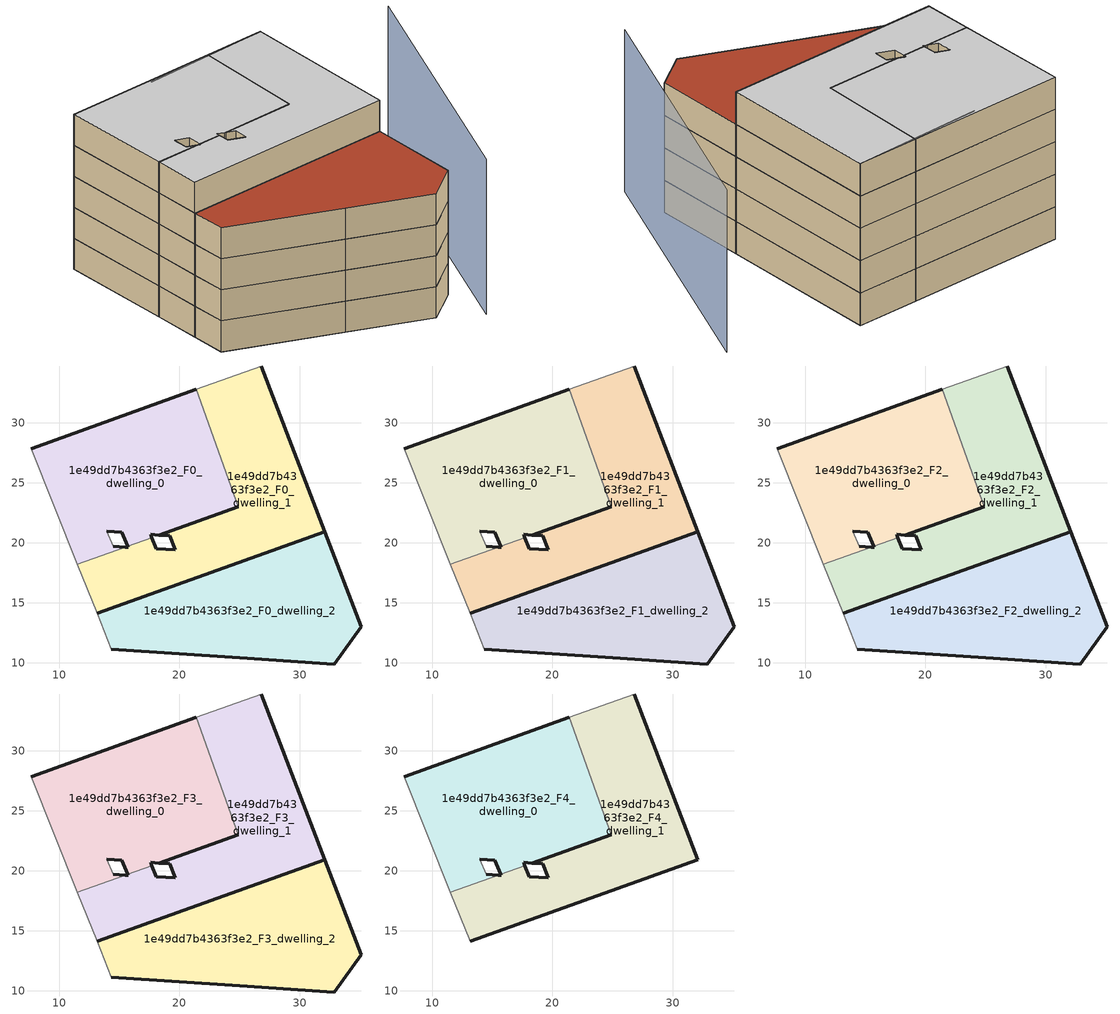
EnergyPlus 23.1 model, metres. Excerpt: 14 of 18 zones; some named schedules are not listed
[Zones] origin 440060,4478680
1e49dd7b4363f3e2_F0_dwelling_0
 floor ground (EU_floor_Construction): 24.89,23.01 21.39,32.78 7.65,27.85 11.5,18.21 15.48,19.64 14.46,19.7 13.94,20.95 15.21,20.88 15.7,19.72 17.69,20.43 17.59,20.68 18.27,20.64 z0
 wall outside (EU_wall_Construction): 15.7,19.72 15.21,20.88 13.94,20.95 / 14.46,19.7 15.48,19.64 / 7.65,27.85 21.39,32.78 / 24.89,23.01 18.27,20.64 17.59,20.68 17.69,20.43 z0:3
 wall adiabatic (EU_wall_Construction): 13.94,20.95 14.46,19.7 / 11.5,18.21 7.65,27.85 z0:3
 wall to 1e49dd7b4363f3e2_F0_dwelling_1 (EU_wall_Construction): 21.39,32.78 24.89,23.01 / 17.69,20.43 15.7,19.72 / 15.48,19.64 11.5,18.21 z0:3
1e49dd7b4363f3e2_F0_dwelling_1
 floor ground (EU_floor_Construction): 32.1,20.93 26.8,34.72 21.39,32.78 24.89,23.01 18.27,20.64 19.21,20.57 19.64,19.39 18.07,19.49 17.69,20.43 15.7,19.72 15.74,19.62 15.48,19.64 11.5,18.21 13.13,14.12 z0
 wall outside (EU_wall_Construction): 15.48,19.64 15.74,19.62 15.7,19.72 / 17.69,20.43 18.07,19.49 19.64,19.39 19.21,20.57 18.27,20.64 24.89,23.01 / 26.8,34.72 32.1,20.93 13.13,14.13 z0:3
 wall adiabatic (EU_wall_Construction): 21.39,32.78 26.8,34.72 / 13.13,14.12 11.5,18.21 z0:3
1e49dd7b4363f3e2_F0_dwelling_2
 floor ground (EU_floor_Construction): 32.89,9.89 35.14,13.02 32.1,20.93 13.13,14.12 14.33,11.13 25.04,10.43 z0
 wall outside (EU_wall_Construction): 13.13,14.12 32.1,20.93 35.14,13.02 32.89,9.89 25.04,10.43 14.33,11.13 z0:3
 wall adiabatic (EU_wall_Construction): 14.33,11.13 13.13,14.12 z0:3
1e49dd7b4363f3e2_F1_dwelling_0
 floor to 1e49dd7b4363f3e2_F0_dwelling_0 (EU_floor_Construction): 24.89,23.01 21.39,32.78 7.65,27.85 11.5,18.21 15.48,19.64 14.46,19.7 13.94,20.95 15.21,20.88 15.7,19.72 17.69,20.43 17.59,20.68 18.27,20.64 z3
 wall outside (EU_wall_Construction): 15.7,19.72 15.21,20.88 13.94,20.95 / 14.46,19.7 15.48,19.64 / 7.65,27.85 21.39,32.78 / 24.89,23.01 18.27,20.64 17.59,20.68 17.69,20.43 z3:6
 wall adiabatic (EU_wall_Construction): 13.94,20.95 14.46,19.7 / 11.5,18.21 7.65,27.85 z3:6
 wall to 1e49dd7b4363f3e2_F1_dwelling_1 (EU_wall_Construction): 21.39,32.78 24.89,23.01 / 17.69,20.43 15.7,19.72 / 15.48,19.64 11.5,18.21 z3:6
1e49dd7b4363f3e2_F1_dwelling_1
 floor to 1e49dd7b4363f3e2_F0_dwelling_1 (EU_floor_Construction): 32.1,20.93 26.8,34.72 21.39,32.78 24.89,23.01 18.27,20.64 19.21,20.57 19.64,19.39 18.07,19.49 17.69,20.43 15.7,19.72 15.74,19.62 15.48,19.64 11.5,18.21 13.13,14.12 z3
 wall outside (EU_wall_Construction): 15.48,19.64 15.74,19.62 15.7,19.72 / 17.69,20.43 18.07,19.49 19.64,19.39 19.21,20.57 18.27,20.64 24.89,23.01 / 26.8,34.72 32.1,20.93 13.13,14.13 z3:6
 wall adiabatic (EU_wall_Construction): 21.39,32.78 26.8,34.72 / 13.13,14.12 11.5,18.21 z3:6
1e49dd7b4363f3e2_F1_dwelling_2
 floor to 1e49dd7b4363f3e2_F0_dwelling_2 (EU_floor_Construction): 32.89,9.89 35.14,13.02 32.1,20.93 13.13,14.12 14.33,11.13 25.04,10.43 z3
 wall outside (EU_wall_Construction): 13.13,14.12 32.1,20.93 35.14,13.02 32.89,9.89 25.04,10.43 14.33,11.13 z3:6
 wall adiabatic (EU_wall_Construction): 14.33,11.13 13.13,14.12 z3:6
1e49dd7b4363f3e2_F2_dwelling_0
 floor to 1e49dd7b4363f3e2_F1_dwelling_0 (EU_floor_Construction): 24.89,23.01 21.39,32.78 7.65,27.85 11.5,18.21 15.48,19.64 14.46,19.7 13.94,20.95 15.21,20.88 15.7,19.72 17.69,20.43 17.59,20.68 18.27,20.64 z6
 wall outside (EU_wall_Construction): 15.7,19.72 15.21,20.88 13.94,20.95 / 14.46,19.7 15.48,19.64 / 7.65,27.85 21.39,32.78 / 24.89,23.01 18.27,20.64 17.59,20.68 17.69,20.43 z6:9
 wall adiabatic (EU_wall_Construction): 13.94,20.95 14.46,19.7 / 11.5,18.21 7.65,27.85 z6:9
 wall to 1e49dd7b4363f3e2_F2_dwelling_1 (EU_wall_Construction): 21.39,32.78 24.89,23.01 / 17.69,20.43 15.7,19.72 / 15.48,19.64 11.5,18.21 z6:9
1e49dd7b4363f3e2_F2_dwelling_1
 floor to 1e49dd7b4363f3e2_F1_dwelling_1 (EU_floor_Construction): 32.1,20.93 26.8,34.72 21.39,32.78 24.89,23.01 18.27,20.64 19.21,20.57 19.64,19.39 18.07,19.49 17.69,20.43 15.7,19.72 15.74,19.62 15.48,19.64 11.5,18.21 13.13,14.12 z6
 wall outside (EU_wall_Construction): 15.48,19.64 15.74,19.62 15.7,19.72 / 17.69,20.43 18.07,19.49 19.64,19.39 19.21,20.57 18.27,20.64 24.89,23.01 / 26.8,34.72 32.1,20.93 13.13,14.13 z6:9
 wall adiabatic (EU_wall_Construction): 21.39,32.78 26.8,34.72 / 13.13,14.12 11.5,18.21 z6:9
1e49dd7b4363f3e2_F2_dwelling_2
 floor to 1e49dd7b4363f3e2_F1_dwelling_2 (EU_floor_Construction): 32.89,9.89 35.14,13.02 32.1,20.93 13.13,14.12 14.33,11.13 25.04,10.43 z6
 wall outside (EU_wall_Construction): 13.13,14.12 32.1,20.93 35.14,13.02 32.89,9.89 25.04,10.43 14.33,11.13 z6:9
 wall adiabatic (EU_wall_Construction): 14.33,11.13 13.13,14.12 z6:9
1e49dd7b4363f3e2_F3_dwelling_0
 floor to 1e49dd7b4363f3e2_F2_dwelling_0 (EU_floor_Construction): 24.89,23.01 21.39,32.78 7.65,27.85 11.5,18.21 15.48,19.64 14.46,19.7 13.94,20.95 15.21,20.88 15.7,19.72 17.69,20.43 17.59,20.68 18.27,20.64 z9
 wall outside (EU_wall_Construction): 15.7,19.72 15.21,20.88 13.94,20.95 / 14.46,19.7 15.48,19.64 / 7.65,27.85 21.39,32.78 / 24.89,23.01 18.27,20.64 17.59,20.68 17.69,20.43 z9:12
 wall adiabatic (EU_wall_Construction): 13.94,20.95 14.46,19.7 / 11.5,18.21 7.65,27.85 z9:12
 wall to 1e49dd7b4363f3e2_F3_dwelling_1 (EU_wall_Construction): 21.39,32.78 24.89,23.01 / 17.69,20.43 15.7,19.72 / 15.48,19.64 11.5,18.21 z9:12
1e49dd7b4363f3e2_F3_dwelling_1
 floor to 1e49dd7b4363f3e2_F2_dwelling_1 (EU_floor_Construction): 32.1,20.93 26.8,34.72 21.39,32.78 24.89,23.01 18.27,20.64 19.21,20.57 19.64,19.39 18.07,19.49 17.69,20.43 15.7,19.72 15.74,19.62 15.48,19.64 11.5,18.21 13.13,14.12 z9
 wall outside (EU_wall_Construction): 15.48,19.64 15.74,19.62 15.7,19.72 / 17.69,20.43 18.07,19.49 19.64,19.39 19.21,20.57 18.27,20.64 24.89,23.01 / 26.8,34.72 32.1,20.93 13.13,14.13 z9:12
 wall adiabatic (EU_wall_Construction): 21.39,32.78 26.8,34.72 / 13.13,14.12 11.5,18.21 z9:12
1e49dd7b4363f3e2_F3_dwelling_2
 floor to 1e49dd7b4363f3e2_F2_dwelling_2 (EU_floor_Construction): 32.89,9.89 35.14,13.02 32.1,20.93 13.13,14.12 14.33,11.13 25.04,10.43 z9
 wall outside (EU_wall_Construction): 13.13,14.12 32.1,20.93 35.14,13.02 32.89,9.89 25.04,10.43 14.33,11.13 z9:12
 wall adiabatic (EU_wall_Construction): 14.33,11.13 13.13,14.12 z9:12
 roof outside (EU_roof_Construction): 32.1,20.93 35.14,13.02 32.89,9.89 25.04,10.43 14.33,11.13 13.13,14.12 z12
1e49dd7b4363f3e2_F4_dwelling_0
 floor to 1e49dd7b4363f3e2_F3_dwelling_0 (EU_floor_Construction): 24.89,23.01 21.39,32.78 7.65,27.85 11.5,18.21 15.48,19.64 14.46,19.7 13.94,20.95 15.21,20.88 15.7,19.72 17.69,20.43 17.59,20.68 18.27,20.64 z12
 wall outside (EU_wall_Construction): 15.7,19.72 15.21,20.88 13.94,20.95 / 14.46,19.7 15.48,19.64 / 7.65,27.85 21.39,32.78 / 24.89,23.01 18.27,20.64 17.59,20.68 17.69,20.43 z12:15
 wall adiabatic (EU_wall_Construction): 13.94,20.95 14.46,19.7 / 11.5,18.21 7.65,27.85 z12:15
 wall to 1e49dd7b4363f3e2_F4_dwelling_1 (EU_wall_Construction): 21.39,32.78 24.89,23.01 / 17.69,20.43 15.7,19.72 / 15.48,19.64 11.5,18.21 z12:15
 ceiling to 1e49dd7b4363f3e2_F5_dwelling_0 (EU_floor_Construction): 21.39,32.78 24.89,23.01 18.27,20.64 17.59,20.68 17.69,20.43 15.7,19.72 15.21,20.88 13.94,20.95 14.46,19.7 15.48,19.64 11.5,18.21 7.65,27.85 z15
1e49dd7b4363f3e2_F4_dwelling_1
 floor to 1e49dd7b4363f3e2_F3_dwelling_1 (EU_floor_Construction): 32.1,20.93 26.8,34.72 21.39,32.78 24.89,23.01 18.27,20.64 19.21,20.57 19.64,19.39 18.07,19.49 17.69,20.43 15.7,19.72 15.74,19.62 15.48,19.64 11.5,18.21 13.13,14.12 z12
 wall outside (EU_wall_Construction): 15.48,19.64 15.74,19.62 15.7,19.72 / 17.69,20.43 18.07,19.49 19.64,19.39 19.21,20.57 18.27,20.64 24.89,23.01 / 26.8,34.72 32.1,20.93 13.13,14.12 z12:15
 wall adiabatic (EU_wall_Construction): 21.39,32.78 26.8,34.72 / 13.13,14.12 11.5,18.21 z12:15
 ceiling to 1e49dd7b4363f3e2_F5_dwelling_1 (EU_floor_Construction): 26.8,34.72 32.1,20.93 13.13,14.12 11.5,18.21 15.48,19.64 15.74,19.62 15.7,19.72 17.69,20.43 18.07,19.49 19.64,19.39 19.21,20.57 18.27,20.64 24.89,23.01 21.39,32.78 z15
shading: 36.95,8.94 38.13,34.71 / 26.8,34.72 15.48,30.38 z0:15
[Building]
EU S2 Campaign: North Axis=0; Terrain=City; Solar Distribution=FullExterior
[Site:Location]
Madrid: Latitude=40.5; Longitude=-3.5; Time Zone=1; Elevation=609
[SizingPeriod:WeatherFileDays]
AnnualSizingPeriod: Begin Month=1; Begin Day of Month=1; End Month=12; End Day of Month=31; Day of Week for Start Day=Monday; Use Weather File Daylight Saving Period=No; Use Weather File Rain and Snow Indicators=No
[MATERIAL]
EU_InternalMass_Material: Roughness=MediumRough; Thickness=0.1; Conductivity=1; Density=1800; Specific Heat=900; Thermal Absorptance=0.9; Solar Absorptance=0.7; Visible Absorptance=0.7
[MATERIAL:NOMASS] Roughness=MediumRough; Thermal Absorptance=0.9; Solar Absorptance=0.7; Visible Absorptance=0.7
Name | Thermal Resistance
EU_wall_NoMass | 0.459673
EU_roof_NoMass | 0.495815
EU_floor_NoMass | 0.788942
[CONSTRUCTION]
EU_wall_Construction: EU_wall_NoMass
EU_roof_Construction: EU_roof_NoMass
EU_floor_Construction: EU_floor_NoMass
EU_InternalMass_Construction: EU_InternalMass_Material
[ZONE] Type=1; Multiplier=1; Ceiling Height=autocalculate; Floor Area=autocalculate; Part of Total Floor Area=Yes
Name | Volume
1e49dd7b4363f3e2_F0_dwelling_0 | 443.515
1e49dd7b4363f3e2_F1_dwelling_0; 1e49dd7b4363f3e2_F2_dwelling_0; 1e49dd7b4363f3e2_F3_dwelling_0; 1e49dd7b4363f3e2_F4_dwelling_0 | 443.514
1e49dd7b4363f3e2_F0_dwelling_1 | 443.541
1e49dd7b4363f3e2_F1_dwelling_1; 1e49dd7b4363f3e2_F2_dwelling_1; 1e49dd7b4363f3e2_F3_dwelling_1; 1e49dd7b4363f3e2_F4_dwelling_1 | 443.542
1e49dd7b4363f3e2_F0_dwelling_2; 1e49dd7b4363f3e2_F1_dwelling_2; 1e49dd7b4363f3e2_F2_dwelling_2; 1e49dd7b4363f3e2_F3_dwelling_2 | 443.555
[INTERNALMASS] Construction=EU_InternalMass_Construction
Name | Zone or ZoneList | Surface Area
1e49dd7b4363f3e2_F0_dwelling_0_EU_InternalMass | 1e49dd7b4363f3e2_F0_dwelling_0 | 147.838
1e49dd7b4363f3e2_F0_dwelling_1_EU_InternalMass | 1e49dd7b4363f3e2_F0_dwelling_1 | 147.847
1e49dd7b4363f3e2_F0_dwelling_2_EU_InternalMass | 1e49dd7b4363f3e2_F0_dwelling_2 | 147.85
1e49dd7b4363f3e2_F1_dwelling_0_EU_InternalMass | 1e49dd7b4363f3e2_F1_dwelling_0 | 147.838
1e49dd7b4363f3e2_F1_dwelling_1_EU_InternalMass | 1e49dd7b4363f3e2_F1_dwelling_1 | 147.847
1e49dd7b4363f3e2_F1_dwelling_2_EU_InternalMass | 1e49dd7b4363f3e2_F1_dwelling_2 | 147.85
1e49dd7b4363f3e2_F2_dwelling_0_EU_InternalMass | 1e49dd7b4363f3e2_F2_dwelling_0 | 147.838
1e49dd7b4363f3e2_F2_dwelling_1_EU_InternalMass | 1e49dd7b4363f3e2_F2_dwelling_1 | 147.847
1e49dd7b4363f3e2_F2_dwelling_2_EU_InternalMass | 1e49dd7b4363f3e2_F2_dwelling_2 | 147.85
1e49dd7b4363f3e2_F3_dwelling_0_EU_InternalMass | 1e49dd7b4363f3e2_F3_dwelling_0 | 147.838
1e49dd7b4363f3e2_F3_dwelling_1_EU_InternalMass | 1e49dd7b4363f3e2_F3_dwelling_1 | 147.847
1e49dd7b4363f3e2_F3_dwelling_2_EU_InternalMass | 1e49dd7b4363f3e2_F3_dwelling_2 | 147.85
1e49dd7b4363f3e2_F4_dwelling_0_EU_InternalMass | 1e49dd7b4363f3e2_F4_dwelling_0 | 222.842
1e49dd7b4363f3e2_F4_dwelling_1_EU_InternalMass | 1e49dd7b4363f3e2_F4_dwelling_1 | 220.699
[OTHEREQUIPMENT] Fuel Type=Electricity; Design Level Calculation Method=Watts/Area; Power per Zone Floor Area=1; Fraction Latent=0; Fraction Radiant=0; Fraction Lost=0; Carbon Dioxide Generation Rate=0; EndUse Subcategory=EU_Step8_InternalGains
Name | Zone or ZoneList or Space or SpaceList | Schedule
EU_Step8_InternalGain_1e49dd7b4363f3e2_F0_dwelling_0_f000 | 1e49dd7b4363f3e2_F0_dwelling_0 | EU_Step8_GainSchedule_1e49dd7b4363f3e2_F0_dwelling_0_f000
EU_Step8_InternalGain_1e49dd7b4363f3e2_F0_dwelling_1_f000 | 1e49dd7b4363f3e2_F0_dwelling_1 | EU_Step8_GainSchedule_1e49dd7b4363f3e2_F0_dwelling_1_f000
EU_Step8_InternalGain_1e49dd7b4363f3e2_F0_dwelling_2_f000 | 1e49dd7b4363f3e2_F0_dwelling_2 | EU_Step8_GainSchedule_1e49dd7b4363f3e2_F0_dwelling_2_f000
EU_Step8_InternalGain_1e49dd7b4363f3e2_F1_dwelling_0_f000 | 1e49dd7b4363f3e2_F1_dwelling_0 | EU_Step8_GainSchedule_1e49dd7b4363f3e2_F1_dwelling_0_f000
EU_Step8_InternalGain_1e49dd7b4363f3e2_F1_dwelling_1_f000 | 1e49dd7b4363f3e2_F1_dwelling_1 | EU_Step8_GainSchedule_1e49dd7b4363f3e2_F1_dwelling_1_f000
EU_Step8_InternalGain_1e49dd7b4363f3e2_F1_dwelling_2_f000 | 1e49dd7b4363f3e2_F1_dwelling_2 | EU_Step8_GainSchedule_1e49dd7b4363f3e2_F1_dwelling_2_f000
EU_Step8_InternalGain_1e49dd7b4363f3e2_F2_dwelling_0_f000 | 1e49dd7b4363f3e2_F2_dwelling_0 | EU_Step8_GainSchedule_1e49dd7b4363f3e2_F2_dwelling_0_f000
EU_Step8_InternalGain_1e49dd7b4363f3e2_F2_dwelling_1_f000 | 1e49dd7b4363f3e2_F2_dwelling_1 | EU_Step8_GainSchedule_1e49dd7b4363f3e2_F2_dwelling_1_f000
EU_Step8_InternalGain_1e49dd7b4363f3e2_F2_dwelling_2_f000 | 1e49dd7b4363f3e2_F2_dwelling_2 | EU_Step8_GainSchedule_1e49dd7b4363f3e2_F2_dwelling_2_f000
EU_Step8_InternalGain_1e49dd7b4363f3e2_F3_dwelling_0_f000 | 1e49dd7b4363f3e2_F3_dwelling_0 | EU_Step8_GainSchedule_1e49dd7b4363f3e2_F3_dwelling_0_f000
EU_Step8_InternalGain_1e49dd7b4363f3e2_F3_dwelling_1_f000 | 1e49dd7b4363f3e2_F3_dwelling_1 | EU_Step8_GainSchedule_1e49dd7b4363f3e2_F3_dwelling_1_f000
EU_Step8_InternalGain_1e49dd7b4363f3e2_F3_dwelling_2_f000 | 1e49dd7b4363f3e2_F3_dwelling_2 | EU_Step8_GainSchedule_1e49dd7b4363f3e2_F3_dwelling_2_f000
EU_Step8_InternalGain_1e49dd7b4363f3e2_F4_dwelling_0_f000 | 1e49dd7b4363f3e2_F4_dwelling_0 | EU_Step8_GainSchedule_1e49dd7b4363f3e2_F4_dwelling_0_f000
EU_Step8_InternalGain_1e49dd7b4363f3e2_F4_dwelling_1_f000 | 1e49dd7b4363f3e2_F4_dwelling_1 | EU_Step8_GainSchedule_1e49dd7b4363f3e2_F4_dwelling_1_f000
[ZONEVENTILATION:DESIGNFLOWRATE] Schedule=EU_AlwaysOn; Design Flow Rate Calculation Method=AirChanges/Hour; Air Changes per Hour=0.719161; Ventilation Type=Natural; Fan Pressure Rise=0; Fan Total Efficiency=1; Constant Term Coefficient=1; Temperature Term Coefficient=0; Velocity Term Coefficient=0; Velocity Squared Term Coefficient=0; Minimum Indoor Temperature=-100; Maximum Indoor Temperature=100; Delta Temperature=-100; Minimum Outdoor Temperature=-100; Maximum Outdoor Temperature=100; Maximum Wind Speed=40
Name | Zone or ZoneList or Space or SpaceList
EU_ConstantAir_1e49dd7b4363f3e2_F0_dwelling_0 | 1e49dd7b4363f3e2_F0_dwelling_0
EU_ConstantAir_1e49dd7b4363f3e2_F0_dwelling_1 | 1e49dd7b4363f3e2_F0_dwelling_1
EU_ConstantAir_1e49dd7b4363f3e2_F0_dwelling_2 | 1e49dd7b4363f3e2_F0_dwelling_2
EU_ConstantAir_1e49dd7b4363f3e2_F1_dwelling_0 | 1e49dd7b4363f3e2_F1_dwelling_0
EU_ConstantAir_1e49dd7b4363f3e2_F1_dwelling_1 | 1e49dd7b4363f3e2_F1_dwelling_1
EU_ConstantAir_1e49dd7b4363f3e2_F1_dwelling_2 | 1e49dd7b4363f3e2_F1_dwelling_2
EU_ConstantAir_1e49dd7b4363f3e2_F2_dwelling_0 | 1e49dd7b4363f3e2_F2_dwelling_0
EU_ConstantAir_1e49dd7b4363f3e2_F2_dwelling_1 | 1e49dd7b4363f3e2_F2_dwelling_1
EU_ConstantAir_1e49dd7b4363f3e2_F2_dwelling_2 | 1e49dd7b4363f3e2_F2_dwelling_2
EU_ConstantAir_1e49dd7b4363f3e2_F3_dwelling_0 | 1e49dd7b4363f3e2_F3_dwelling_0
EU_ConstantAir_1e49dd7b4363f3e2_F3_dwelling_1 | 1e49dd7b4363f3e2_F3_dwelling_1
EU_ConstantAir_1e49dd7b4363f3e2_F3_dwelling_2 | 1e49dd7b4363f3e2_F3_dwelling_2
EU_ConstantAir_1e49dd7b4363f3e2_F4_dwelling_0 | 1e49dd7b4363f3e2_F4_dwelling_0
EU_ConstantAir_1e49dd7b4363f3e2_F4_dwelling_1 | 1e49dd7b4363f3e2_F4_dwelling_1
[HVACTEMPLATE:THERMOSTAT] Constant Heating Setpoint=20; Constant Cooling Setpoint=50
EU_HeatOnly_1e49dd7b4363f3e2_F0_dwelling_0; EU_HeatOnly_1e49dd7b4363f3e2_F0_dwelling_1; EU_HeatOnly_1e49dd7b4363f3e2_F0_dwelling_2; EU_HeatOnly_1e49dd7b4363f3e2_F1_dwelling_0; EU_HeatOnly_1e49dd7b4363f3e2_F1_dwelling_1; EU_HeatOnly_1e49dd7b4363f3e2_F1_dwelling_2; EU_HeatOnly_1e49dd7b4363f3e2_F2_dwelling_0; EU_HeatOnly_1e49dd7b4363f3e2_F2_dwelling_1; EU_HeatOnly_1e49dd7b4363f3e2_F2_dwelling_2; EU_HeatOnly_1e49dd7b4363f3e2_F3_dwelling_0; EU_HeatOnly_1e49dd7b4363f3e2_F3_dwelling_1; EU_HeatOnly_1e49dd7b4363f3e2_F3_dwelling_2; EU_HeatOnly_1e49dd7b4363f3e2_F4_dwelling_0; EU_HeatOnly_1e49dd7b4363f3e2_F4_dwelling_1; EU_HeatOnly_1e49dd7b4363f3e2_F5_dwelling_0; EU_HeatOnly_1e49dd7b4363f3e2_F5_dwelling_1; EU_HeatOnly_1e49dd7b4363f3e2_F6_dwelling_0; EU_HeatOnly_1e49dd7b4363f3e2_F6_dwelling_1
[HVACTEMPLATE:ZONE:IDEALLOADSAIRSYSTEM] System Availability Schedule=EU_AlwaysOn; Maximum Heating Supply Air Temperature=50; Minimum Cooling Supply Air Temperature=13; Maximum Heating Supply Air Humidity Ratio=0.0156; Minimum Cooling Supply Air Humidity Ratio=0.0077; Heating Limit=NoLimit; Cooling Limit=NoLimit; Heating Availability Schedule=EU_AlwaysOn; Cooling Availability Schedule=EU_CoolingOff; Dehumidification Control Type=ConstantSensibleHeatRatio; Cooling Sensible Heat Ratio=0.7; Dehumidification Setpoint=60; Humidification Control Type=None; Humidification Setpoint=30; Outdoor Air Method=None; Outdoor Air Flow Rate per Person=0.00944; Outdoor Air Flow Rate per Zone Floor Area=0; Outdoor Air Flow Rate per Zone=0; Demand Controlled Ventilation Type=None; Outdoor Air Economizer Type=NoEconomizer; Heat Recovery Type=None; Sensible Heat Recovery Effectiveness=0.7; Latent Heat Recovery Effectiveness=0.65
Name | Template Thermostat
1e49dd7b4363f3e2_F0_dwelling_0 | EU_HeatOnly_1e49dd7b4363f3e2_F0_dwelling_0
1e49dd7b4363f3e2_F0_dwelling_1 | EU_HeatOnly_1e49dd7b4363f3e2_F0_dwelling_1
1e49dd7b4363f3e2_F0_dwelling_2 | EU_HeatOnly_1e49dd7b4363f3e2_F0_dwelling_2
1e49dd7b4363f3e2_F1_dwelling_0 | EU_HeatOnly_1e49dd7b4363f3e2_F1_dwelling_0
1e49dd7b4363f3e2_F1_dwelling_1 | EU_HeatOnly_1e49dd7b4363f3e2_F1_dwelling_1
1e49dd7b4363f3e2_F1_dwelling_2 | EU_HeatOnly_1e49dd7b4363f3e2_F1_dwelling_2
1e49dd7b4363f3e2_F2_dwelling_0 | EU_HeatOnly_1e49dd7b4363f3e2_F2_dwelling_0
1e49dd7b4363f3e2_F2_dwelling_1 | EU_HeatOnly_1e49dd7b4363f3e2_F2_dwelling_1
1e49dd7b4363f3e2_F2_dwelling_2 | EU_HeatOnly_1e49dd7b4363f3e2_F2_dwelling_2
1e49dd7b4363f3e2_F3_dwelling_0 | EU_HeatOnly_1e49dd7b4363f3e2_F3_dwelling_0
